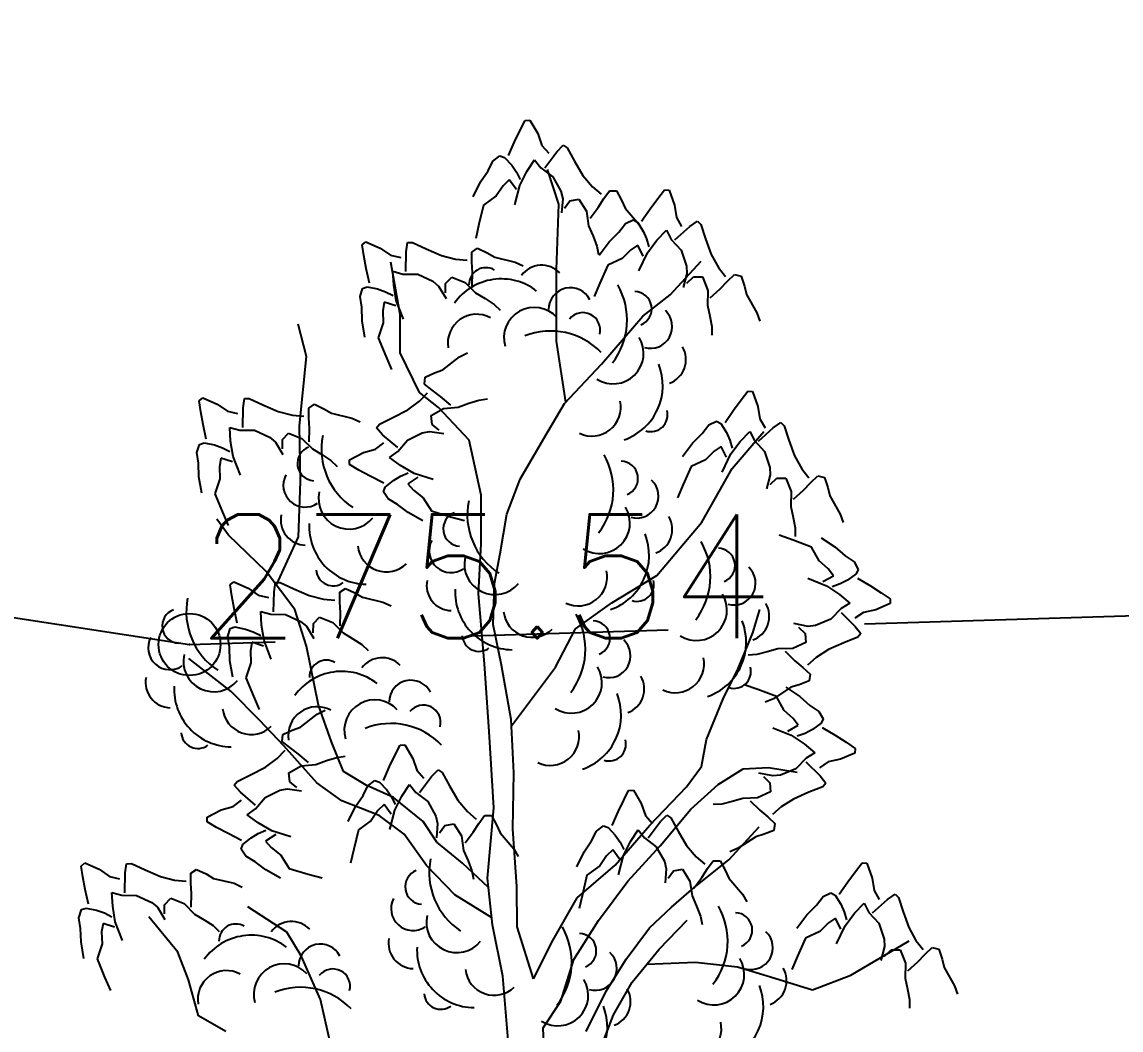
# Model space of a CAD drawing. Header units: millimetres. Extents: x 524954 to 526204, y 9523489 to 9524010.
# Drawn here: x 525434.01 to 525442.89, y 9523652.93 to 9523661.07 of the extents above; entities that cross this region are included whole.
import ezdxf

# ---------------------------------------------------------------- set-up
doc = ezdxf.new("R2010")
doc.units = ezdxf.units.MM
doc.header["$PDMODE"] = 32
doc.header["$PDSIZE"] = 0.5
doc.linetypes.add('ACAD_ISO12W100', pattern=[21, 12, -3, 0, -3, 0, -3])
doc.linetypes.add('AXES2', pattern=[28.575, 19.05, -3.175, 3.175, -3.175])
for name, color, linetype in [('Arbre', 34, 'ACAD_ISO12W100'), ('Axe_Route_Existante', 1, 'AXES2'), ('TopoAlt', 3, 'Continuous'), ('TOPOJIS', 7, 'Continuous')]:
    doc.layers.add(name, color=color, linetype=linetype)
doc.styles.add('Simplex 1.0', font='Simplex.shx', dxfattribs={"width": 0.99, "height": 1})

# ---------------------------------------------------------------- blocks, each defined once
blk = doc.blocks.new('TCPOINT M')
at = {"color": 0}
blk.add_point((0, 0), dxfattribs=at)
at = {"layer": 'TopoAlt', "style": 'Simplex 1.0', "width": 0.99}
blk.add_attdef('ALT', (0.15, 0.15), '', height=1, dxfattribs=at)
blk = doc.blocks.new('v088')
at = {"color": 3, "linetype": 'Continuous'}
for p, q in [((-0.0239, 12.3184), (0.0161, 12.3965)), ((0.0161, 12.3965), (0.0546, 12.3999)), ((0.0546, 12.3999), (0.1184, 12.2906)), ((-0.0686, 12.2238), (-0.0239, 12.3184)), ((0.1184, 12.2906), (0.1522, 12.1952)), ((-0.1179, 12.1126), (-0.0686, 12.2238)), ((0.1522, 12.1952), (0.2074, 12.1313)), ((0.2717, 12.1435), (0.3242, 12.1966)), ((0.3242, 12.1966), (0.3557, 12.1751)), ((0.3557, 12.1751), (0.415, 12.0689)), ((-0.2428, 12.0693), (-0.1881, 12.111)), ((-0.1881, 12.111), (-0.1505, 12.0986)), ((-0.1505, 12.0986), (-0.0915, 12.0354)), ((0.0317, 11.9844), (0.0922, 12.0781)), ((0.0922, 12.0781), (0.1437, 12.0135)), ((0.1746, 12.0155), (0.2717, 12.1435)), ((-0.344, 11.9013), (-0.2828, 11.9912)), ((-0.2828, 11.9912), (-0.2428, 12.0693)), ((-0.0915, 12.0354), (-0.0536, 11.98)), ((-0.0252, 11.8718), (0.0317, 11.9844)), ((0.1437, 12.0135), (0.2395, 11.9416)), ((0.415, 12.0689), (0.4841, 11.9528)), ((-0.4033, 11.7804), (-0.344, 11.9013)), ((-0.1123, 11.9179), (-0.1618, 11.8694)), ((-0.0542, 11.8389), (-0.1123, 11.9179)), ((-0.0536, 11.98), (-0.0225, 11.9193)), ((0.2395, 11.9416), (0.3048, 11.8248)), ((0.4841, 11.9528), (0.5601, 11.8616)), ((-0.1618, 11.8694), (-0.2169, 11.7884)), ((-0.066, 11.7153), (-0.0252, 11.8718)), ((0.3048, 11.8248), (0.32, 11.7651)), ((0.5601, 11.8616), (0.6304, 11.8005)), ((0.6527, 11.7656), (0.6994, 11.8293)), ((0.6994, 11.8293), (0.7544, 11.828)), ((0.7544, 11.828), (0.796, 11.7537)), ((1.0886, 11.7676), (1.1424, 11.8368)), ((1.1424, 11.8368), (1.1809, 11.833)), ((1.1809, 11.833), (1.2232, 11.7138)), ((-0.2169, 11.7884), (-0.3202, 11.714)), ((0.32, 11.7651), (0.3106, 11.6498)), ((0.3344, 11.6895), (0.378, 11.7487)), ((0.378, 11.7487), (0.4498, 11.7623)), ((0.4498, 11.7623), (0.5114, 11.6644)), ((0.6075, 11.6944), (0.6527, 11.7656)), ((0.796, 11.7537), (0.824, 11.6885)), ((1.027, 11.683), (1.0886, 11.7676)), ((-0.3202, 11.714), (-0.3572, 11.5582)), ((0.5114, 11.6644), (0.5299, 11.5465)), ((0.5418, 11.6075), (0.6075, 11.6944)), ((0.824, 11.6885), (0.9344, 11.5607)), ((0.9578, 11.583), (1.027, 11.683)), ((1.2232, 11.7138), (1.2386, 11.6137)), ((-0.3572, 11.5582), (-0.3824, 11.4437)), ((0.5299, 11.5465), (0.5653, 11.4632)), ((0.7732, 11.4945), (0.827, 11.5637)), ((0.827, 11.5637), (0.8886, 11.5945)), ((0.8886, 11.5945), (0.9232, 11.5753)), ((0.9232, 11.5753), (0.9693, 11.5022)), ((0.9344, 11.5607), (0.97, 11.497)), ((1.2271, 11.433), (1.3463, 11.5407)), ((1.2386, 11.6137), (1.2809, 11.5407)), ((1.3463, 11.5407), (1.4079, 11.583)), ((1.4079, 11.583), (1.4348, 11.556)), ((1.4348, 11.556), (1.4733, 11.4406)), ((0.5653, 11.4632), (0.5962, 11.3829)), ((0.6962, 11.4176), (0.7732, 11.4945)), ((0.9693, 11.5022), (0.9963, 11.4406)), ((1.0809, 11.4291), (1.1578, 11.5099)), ((1.1578, 11.5099), (1.1963, 11.4368)), ((-1.2987, 11.3921), (-1.2695, 11.4174)), ((-1.2853, 11.3054), (-1.2987, 11.3921)), ((-1.2695, 11.4174), (-1.1537, 11.3664)), ((-1.1537, 11.3664), (-1.0704, 11.3089)), ((-0.9434, 11.3371), (-0.9319, 11.4109)), ((-0.9319, 11.4109), (-0.8938, 11.412)), ((-0.8938, 11.412), (-0.7835, 11.3608)), ((-0.4126, 11.3334), (-0.3673, 11.3647)), ((-0.3673, 11.3647), (-0.2901, 11.3288)), ((0.5962, 11.3829), (0.6091, 11.3149)), ((0.6155, 11.3099), (0.6962, 11.4176)), ((0.927, 11.3906), (0.8693, 11.3522)), ((0.9693, 11.3022), (0.927, 11.3906)), ((0.9963, 11.4406), (1.0155, 11.3753)), ((1.004, 11.3291), (1.0809, 11.4291)), ((1.1963, 11.4368), (1.2771, 11.3483)), ((1.4733, 11.4406), (1.5194, 11.3137)), ((-1.266, 11.2026), (-1.2853, 11.3054)), ((-1.0704, 11.3089), (-0.9882, 11.2895)), ((-0.9469, 11.1764), (-0.9434, 11.3371)), ((-0.7835, 11.3608), (-0.6595, 11.3072)), ((-0.6595, 11.3072), (-0.5444, 11.2779)), ((-0.5444, 11.2779), (-0.4516, 11.2697)), ((-0.4131, 11.2545), (-0.4126, 11.3334)), ((-0.2901, 11.3288), (-0.2291, 11.2925)), ((-0.2291, 11.2925), (-0.0648, 11.2537)), ((0.8001, 11.2829), (0.6847, 11.2291)), ((0.8693, 11.3522), (0.8001, 11.2829)), ((0.9347, 11.1829), (1.004, 11.3291)), ((1.2771, 11.3483), (1.3194, 11.2214)), ((1.5194, 11.3137), (1.5771, 11.2099)), ((-1.2408, 11.0836), (-1.266, 11.2026)), ((-0.4079, 11.1703), (-0.4131, 11.2545)), ((-0.0648, 11.2537), (0.0014, 11.223)), ((0.6847, 11.2291), (0.6193, 11.0829)), ((1.3194, 11.2214), (1.3232, 11.1598)), ((1.5771, 11.2099), (1.6348, 11.1368)), ((-1.0503, 11.1789), (-0.9708, 11.1567)), ((-1.0444, 11.0675), (-1.0503, 11.1789)), ((-0.9708, 11.1567), (-0.851, 11.1547)), ((-0.851, 11.1547), (-0.7296, 11.0984)), ((-0.7296, 11.0984), (-0.6822, 11.0589)), ((-0.6257, 11.0796), (-0.5755, 11.1328)), ((-0.5755, 11.1328), (-0.4682, 11.0896)), ((-0.4102, 11.0614), (-0.4079, 11.1703)), ((1.3232, 11.1598), (1.2925, 11.0483)), ((1.3232, 11.0829), (1.3771, 11.1329)), ((1.3771, 11.1329), (1.4502, 11.1329)), ((1.4502, 11.1329), (1.4925, 11.0252)), ((1.5925, 11.0368), (1.6502, 11.0983)), ((1.6502, 11.0983), (1.7079, 11.1522)), ((1.7079, 11.1522), (1.7617, 11.1406)), ((1.7617, 11.1406), (1.7887, 11.0598)), ((-1.3166, 10.9752), (-1.2967, 11.0411)), ((-1.2967, 11.0411), (-1.2589, 11.0531)), ((-1.2589, 11.0531), (-1.1741, 11.0365)), ((-1.1741, 11.0365), (-1.1109, 11.0139)), ((-1.1109, 11.0139), (-1.0501, 10.983)), ((-1.0245, 10.9429), (-1.0444, 11.0675)), ((-0.6822, 11.0589), (-0.6222, 10.96)), ((-0.6263, 11.0061), (-0.6257, 11.0796)), ((-0.4682, 11.0896), (-0.3841, 11.005)), ((0.6193, 11.0829), (0.5731, 10.9752)), ((1.4925, 11.0252), (1.4886, 10.906)), ((1.5117, 10.9637), (1.5925, 11.0368)), ((1.7887, 11.0598), (1.8041, 10.9906)), ((-1.3032, 10.8885), (-1.3166, 10.9752)), ((-1.122, 10.9292), (-1.1336, 10.8608)), ((-1.0286, 10.8992), (-1.122, 10.9292)), ((-0.9657, 10.7922), (-1.0245, 10.9429)), ((-0.3841, 11.005), (-0.3065, 10.9583)), ((-0.3065, 10.9583), (-0.2344, 10.9114)), ((1.8041, 10.9906), (1.8887, 10.8444)), ((-1.3, 10.7798), (-1.3032, 10.8885)), ((-1.1336, 10.8608), (-1.1308, 10.7629)), ((-0.2344, 10.9114), (-0.1841, 10.8638)), ((1.4886, 10.906), (1.5079, 10.8175)), ((1.8887, 10.8444), (1.9118, 10.7752)), ((-1.2771, 10.6471), (-1.3, 10.7798)), ((-1.1308, 10.7629), (-1.1708, 10.642)), ((1.5079, 10.8175), (1.5233, 10.7329)), ((1.5233, 10.7329), (1.5233, 10.6636)), ((-1.1708, 10.642), (-1.1094, 10.4942)), ((-1.1094, 10.4942), (-1.0628, 10.3867)), ((-0.648, 10.3846), (-0.514, 10.4875)), ((-0.514, 10.4875), (-0.4484, 10.5194)), ((-0.7146, 10.3603), (-0.648, 10.3846)), ((-0.7957, 10.2682), (-0.7912, 10.3231)), ((-0.7912, 10.3231), (-0.7146, 10.3603)), ((-0.7348, 10.218), (-0.7957, 10.2682)), ((-0.6662, 10.1688), (-0.7348, 10.218)), ((1.7617, 10.1424), (1.8156, 10.2117)), ((1.8156, 10.2117), (1.8541, 10.2078)), ((1.8541, 10.2078), (1.8964, 10.0886)), ((-2.6162, 10.1323), (-2.587, 10.1577)), ((-2.6028, 10.0456), (-2.6162, 10.1323)), ((-2.587, 10.1577), (-2.4712, 10.1066)), ((-2.2608, 10.0773), (-2.2494, 10.1511)), ((-2.2494, 10.1511), (-2.2113, 10.1522)), ((-2.2113, 10.1522), (-2.101, 10.101)), ((-0.9313, 10.0604), (-0.8359, 10.1311)), ((-0.8359, 10.1311), (-0.7709, 10.1978)), ((-0.5833, 10.0982), (-0.6662, 10.1688)), ((-0.4378, 10.1134), (-0.3559, 10.1397)), ((-0.3559, 10.1397), (-0.2873, 10.1487)), ((1.7002, 10.0578), (1.7617, 10.1424)), ((-2.5835, 9.9428), (-2.6028, 10.0456)), ((-2.4712, 10.1066), (-2.3879, 10.0492)), ((-2.3879, 10.0492), (-2.3057, 10.0298)), ((-2.2643, 9.9167), (-2.2608, 10.0773)), ((-2.101, 10.101), (-1.977, 10.0475)), ((-1.977, 10.0475), (-1.8618, 10.0181)), ((-1.7305, 9.9947), (-1.7301, 10.0737)), ((-1.7301, 10.0737), (-1.6848, 10.1049)), ((-1.6848, 10.1049), (-1.6075, 10.069)), ((-1.6075, 10.069), (-1.5466, 10.0327)), ((-1.5466, 10.0327), (-1.3822, 9.9939)), ((-1.0512, 9.9981), (-0.9313, 10.0604)), ((-0.7431, 10.0152), (-0.6418, 10.0712)), ((-0.6418, 10.0712), (-0.5231, 10.0829)), ((-0.5231, 10.0829), (-0.4378, 10.1134)), ((1.631, 9.9578), (1.7002, 10.0578)), ((1.8964, 10.0886), (1.9118, 9.9886)), ((-2.5582, 9.8238), (-2.5835, 9.9428)), ((-1.8618, 10.0181), (-1.7691, 10.0099)), ((-1.7254, 9.9105), (-1.7305, 9.9947)), ((-1.3822, 9.9939), (-1.316, 9.9632)), ((-1.1838, 9.9148), (-1.1606, 9.945)), ((-1.1606, 9.945), (-1.0512, 9.9981)), ((-0.7336, 9.9427), (-0.7431, 10.0152)), ((-0.677, 9.8958), (-0.7336, 9.9427)), ((1.5002, 9.9386), (1.5617, 9.9693)), ((1.5617, 9.9693), (1.5963, 9.9501)), ((1.5963, 9.9501), (1.6425, 9.877)), ((1.9118, 9.9886), (1.9541, 9.9155)), ((2.0195, 9.9155), (2.081, 9.9578)), ((2.081, 9.9578), (2.1079, 9.9309)), ((-2.3678, 9.9191), (-2.2883, 9.8969)), ((-2.3619, 9.8077), (-2.3678, 9.9191)), ((-2.2883, 9.8969), (-2.1685, 9.895)), ((-2.1685, 9.895), (-2.0471, 9.8386)), ((-1.9432, 9.8199), (-1.893, 9.873)), ((-1.893, 9.873), (-1.7856, 9.8299)), ((-1.7277, 9.8016), (-1.7254, 9.9105)), ((-1.1339, 9.8592), (-1.1838, 9.9148)), ((-1.0116, 9.755), (-1.1339, 9.8592)), ((-0.9342, 9.8156), (-0.8138, 9.874)), ((-0.8138, 9.874), (-0.7533, 9.8858)), ((-0.7533, 9.8858), (-0.6387, 9.8698)), ((1.3694, 9.7924), (1.4463, 9.8693)), ((1.4463, 9.8693), (1.5002, 9.9386)), ((1.6425, 9.877), (1.6694, 9.8155)), ((1.7541, 9.8039), (1.831, 9.8847)), ((1.831, 9.8847), (1.8695, 9.8116)), ((1.9002, 9.8078), (2.0195, 9.9155)), ((2.1079, 9.9309), (2.1464, 9.8155)), ((-2.634, 9.7155), (-2.6142, 9.7814)), ((-2.6142, 9.7814), (-2.5764, 9.7933)), ((-2.5764, 9.7933), (-2.4916, 9.7768)), ((-2.4916, 9.7768), (-2.4283, 9.7541)), ((-2.3419, 9.6831), (-2.3619, 9.8077)), ((-2.0471, 9.8386), (-1.9997, 9.7992)), ((-1.9997, 9.7992), (-1.9397, 9.7002)), ((-1.9438, 9.7464), (-1.9432, 9.8199)), ((-1.7856, 9.8299), (-1.7015, 9.7452)), ((-1.1923, 9.7429), (-1.1254, 9.7944)), ((-1.0114, 9.724), (-0.9342, 9.8156)), ((1.2886, 9.6847), (1.3694, 9.7924)), ((1.6002, 9.7655), (1.5425, 9.727)), ((1.6425, 9.677), (1.6002, 9.7655)), ((1.6694, 9.8155), (1.6887, 9.7501)), ((1.6771, 9.7039), (1.7541, 9.8039)), ((1.8695, 9.8116), (1.9502, 9.7232)), ((2.1464, 9.8155), (2.1926, 9.6885)), ((-2.6206, 9.6288), (-2.634, 9.7155)), ((-2.4283, 9.7541), (-2.3676, 9.7232)), ((-2.2831, 9.5325), (-2.3419, 9.6831)), ((-1.7015, 9.7452), (-1.624, 9.6985)), ((-1.624, 9.6985), (-1.5519, 9.6516)), ((-1.4022, 9.6572), (-1.2895, 9.7147)), ((-1.2895, 9.7147), (-1.1923, 9.7429)), ((-1.0789, 9.6763), (-1.0114, 9.724)), ((-0.9888, 9.6106), (-1.0789, 9.6763)), ((1.5425, 9.727), (1.4733, 9.6578)), ((1.6079, 9.5578), (1.6771, 9.7039)), ((1.9502, 9.7232), (1.9925, 9.5962)), ((2.1926, 9.6885), (2.2503, 9.5847)), ((-2.6175, 9.52), (-2.6206, 9.6288)), ((-2.4395, 9.6694), (-2.4511, 9.6011)), ((-2.4511, 9.6011), (-2.4483, 9.5032)), ((-2.3461, 9.6395), (-2.4395, 9.6694)), ((-1.5519, 9.6516), (-1.5015, 9.6041)), ((-1.401, 9.6186), (-1.4022, 9.6572)), ((-1.3254, 9.5742), (-1.401, 9.6186)), ((-0.8796, 9.5473), (-0.9888, 9.6106)), ((1.3579, 9.6039), (1.2925, 9.4577)), ((1.4733, 9.6578), (1.3579, 9.6039)), ((1.9925, 9.5962), (1.9964, 9.5347)), ((-2.5946, 9.3874), (-2.6175, 9.52)), ((-2.4483, 9.5032), (-2.4883, 9.3823)), ((-1.2335, 9.5242), (-1.3254, 9.5742)), ((-1.1253, 9.4685), (-1.2335, 9.5242)), ((-1.0467, 9.4905), (-0.9892, 9.5252)), ((-0.9892, 9.5252), (-0.9269, 9.5527)), ((-0.8484, 9.5165), (-0.9306, 9.463)), ((-0.7257, 9.4976), (-0.8796, 9.5473)), ((1.9964, 9.5347), (1.9656, 9.4231)), ((1.9964, 9.4577), (2.0502, 9.5077)), ((2.0502, 9.5077), (2.1233, 9.5077)), ((2.1233, 9.5077), (2.1656, 9.4)), ((2.2503, 9.5847), (2.308, 9.5116)), ((2.3233, 9.4731), (2.381, 9.527)), ((2.381, 9.527), (2.4349, 9.5154)), ((2.4349, 9.5154), (2.4618, 9.4347)), ((-1.1278, 9.3984), (-1.1132, 9.4352)), ((-1.1132, 9.4352), (-1.0467, 9.4905)), ((-0.9306, 9.463), (-0.885, 9.4108)), ((-0.885, 9.4108), (-0.8073, 9.3511)), ((1.2925, 9.4577), (1.2463, 9.35)), ((2.1849, 9.3385), (2.2657, 9.4116)), ((2.2657, 9.4116), (2.3233, 9.4731)), ((2.4618, 9.4347), (2.4772, 9.3654)), ((-2.4883, 9.3823), (-2.4269, 9.2344)), ((-1.0892, 9.3413), (-1.1278, 9.3984)), ((-1.0136, 9.2969), (-1.0892, 9.3413)), ((-0.8073, 9.3511), (-0.7389, 9.2437)), ((2.1656, 9.4), (2.1618, 9.2808)), ((2.4772, 9.3654), (2.5618, 9.2193)), ((-2.4269, 9.2344), (-2.3802, 9.1269)), ((-0.9273, 9.2307), (-1.0136, 9.2969)), ((-0.7389, 9.2437), (-0.5855, 9.1979)), ((2.1618, 9.2808), (2.181, 9.1923)), ((-0.81, 9.1646), (-0.9273, 9.2307)), ((-0.5855, 9.1979), (-0.4727, 9.1661)), ((2.181, 9.1923), (2.1964, 9.1077)), ((2.5618, 9.2193), (2.5849, 9.15)), ((2.1964, 9.1077), (2.1964, 9.0385)), ((2.1801, 9.009), (2.0697, 9.0483)), ((2.3301, 8.953), (2.1801, 9.009)), ((2.4064, 9.0272), (2.519, 8.9533)), ((2.3912, 8.8412), (2.3301, 8.953)), ((2.519, 8.9533), (2.6006, 8.8814)), ((2.6006, 8.8814), (2.6731, 8.832)), ((2.4646, 8.7765), (2.3912, 8.8412)), ((2.6731, 8.832), (2.7077, 8.7725)), ((2.2998, 8.7005), (2.4501, 8.6406)), ((2.421, 8.6735), (2.5067, 8.7213)), ((2.5067, 8.7213), (2.4646, 8.7765)), ((2.6907, 8.7368), (2.6207, 8.6861)), ((2.7077, 8.7725), (2.6907, 8.7368)), ((2.7005, 8.7027), (2.8047, 8.6399)), ((-2.3661, 8.6466), (-2.3369, 8.6719)), ((-2.3527, 8.5599), (-2.3661, 8.6466)), ((-2.3369, 8.6719), (-2.2212, 8.6209)), ((-2.2212, 8.6209), (-2.1379, 8.5634)), ((-2.0108, 8.5916), (-1.9993, 8.6654)), ((-1.9993, 8.6654), (-1.9613, 8.6665)), ((-1.9613, 8.6665), (-1.8509, 8.6153)), ((-1.8509, 8.6153), (-1.7269, 8.5617)), ((-1.4801, 8.5879), (-1.4347, 8.6192)), ((-1.4347, 8.6192), (-1.3575, 8.5833)), ((2.4501, 8.6406), (2.5548, 8.5702)), ((2.5609, 8.6554), (2.4969, 8.632)), ((2.6207, 8.6861), (2.5609, 8.6554)), ((2.8047, 8.6399), (2.8931, 8.5838)), ((-2.3334, 8.4571), (-2.3527, 8.5599)), ((-2.1379, 8.5634), (-2.0557, 8.544)), ((-2.0143, 8.4309), (-2.0108, 8.5916)), ((-1.7269, 8.5617), (-1.6118, 8.5324)), ((-1.6118, 8.5324), (-1.519, 8.5242)), ((-1.4805, 8.509), (-1.4801, 8.5879)), ((-1.3575, 8.5833), (-1.2966, 8.547)), ((-1.2966, 8.547), (-1.1322, 8.5082)), ((2.5548, 8.5702), (2.6402, 8.4985)), ((2.8931, 8.5838), (2.9656, 8.5345)), ((2.9656, 8.5345), (2.9641, 8.4958)), ((-2.3082, 8.3381), (-2.3334, 8.4571)), ((-2.1178, 8.4334), (-2.0382, 8.4112)), ((-2.1118, 8.322), (-2.1178, 8.4334)), ((-1.4754, 8.4248), (-1.4805, 8.509)), ((-1.1322, 8.5082), (-1.066, 8.4775)), ((2.5697, 8.4555), (2.4865, 8.3693)), ((2.6402, 8.4985), (2.5697, 8.4555)), ((2.8478, 8.4461), (2.749, 8.4244)), ((2.9641, 8.4958), (2.8478, 8.4461)), ((-2.0382, 8.4112), (-1.9184, 8.4092)), ((-1.9184, 8.4092), (-1.7971, 8.3529)), ((-1.7971, 8.3529), (-1.7497, 8.3134)), ((-1.6931, 8.3341), (-1.643, 8.3873)), ((-1.643, 8.3873), (-1.5356, 8.3441)), ((-1.5356, 8.3441), (-1.4515, 8.2595)), ((-1.4776, 8.3159), (-1.4754, 8.4248)), ((2.4865, 8.3693), (2.3625, 8.3191)), ((2.5678, 8.4245), (2.6828, 8.3123)), ((2.749, 8.4244), (2.6787, 8.3776)), ((-2.384, 8.2298), (-2.3641, 8.2956)), ((-2.3641, 8.2956), (-2.3264, 8.3076)), ((-2.3264, 8.3076), (-2.2415, 8.291)), ((-2.2415, 8.291), (-2.1783, 8.2684)), ((-2.1783, 8.2684), (-2.1175, 8.2375)), ((-2.0919, 8.1974), (-2.1118, 8.322)), ((-1.7497, 8.3134), (-1.6897, 8.2145)), ((-1.6937, 8.2606), (-1.6931, 8.3341)), ((-1.4515, 8.2595), (-1.374, 8.2128)), ((2.3013, 8.3113), (2.188, 8.335)), ((2.2245, 8.3065), (2.2778, 8.2559)), ((2.2778, 8.2559), (2.2824, 8.183)), ((2.3625, 8.3191), (2.3013, 8.3113)), ((2.6828, 8.3123), (2.7289, 8.2536)), ((-2.3706, 8.1431), (-2.384, 8.2298)), ((-2.1895, 8.1837), (-2.2011, 8.1153)), ((-2.0961, 8.1537), (-2.1895, 8.1837)), ((-2.0331, 8.0467), (-2.0919, 8.1974)), ((-1.374, 8.2128), (-1.3019, 8.1659)), ((-1.3019, 8.1659), (-1.2515, 8.1184)), ((2.2824, 8.183), (2.1776, 8.1339)), ((2.591, 8.1793), (2.4672, 8.1253)), ((2.7037, 8.225), (2.591, 8.1793)), ((2.7289, 8.2536), (2.7037, 8.225)), ((-2.3674, 8.0343), (-2.3706, 8.1431)), ((-2.2011, 8.1153), (-2.1982, 8.0174)), ((1.8878, 8.0848), (1.8187, 8.0804)), ((1.9713, 8.1055), (1.8878, 8.0848)), ((2.0584, 8.1303), (1.9713, 8.1055)), ((2.1776, 8.1339), (2.0584, 8.1303)), ((2.1174, 8.1109), (2.1954, 8.0349)), ((2.4672, 8.1253), (2.3672, 8.0611)), ((-2.3445, 7.9016), (-2.3674, 8.0343)), ((-2.1982, 8.0174), (-2.2383, 7.8966)), ((2.1954, 8.0349), (2.2605, 7.9811)), ((2.3672, 8.0611), (2.2979, 7.9989)), ((2.2605, 7.9811), (2.3179, 7.927)), ((2.3179, 7.927), (2.3098, 7.8725)), ((-2.2383, 7.8966), (-2.1768, 7.7487)), ((1.8965, 7.8022), (1.7861, 7.8414)), ((2.1627, 7.8208), (2.0222, 7.7271)), ((2.1227, 7.8203), (2.2353, 7.7465)), ((2.2308, 7.8405), (2.1627, 7.8208)), ((2.3098, 7.8725), (2.2308, 7.8405)), ((-2.1768, 7.7487), (-2.1302, 7.6412)), ((2.0465, 7.7461), (1.8965, 7.8022)), ((2.0222, 7.7271), (1.9545, 7.6997)), ((2.1075, 7.6343), (2.0465, 7.7461)), ((2.2353, 7.7465), (2.3169, 7.6746)), ((-1.6632, 7.6026), (-1.5976, 7.6345)), ((2.1809, 7.5696), (2.1075, 7.6343)), ((2.3169, 7.6746), (2.3894, 7.6252)), ((-1.7972, 7.4997), (-1.6632, 7.6026)), ((2.223, 7.5144), (2.1809, 7.5696)), ((2.3894, 7.6252), (2.424, 7.5657)), ((2.424, 7.5657), (2.407, 7.5299)), ((-1.9404, 7.4382), (-1.8638, 7.4754)), ((-1.8638, 7.4754), (-1.7972, 7.4997)), ((2.0162, 7.4937), (2.1664, 7.4338)), ((2.1373, 7.4666), (2.223, 7.5144)), ((2.337, 7.4793), (2.2772, 7.4485)), ((2.407, 7.5299), (2.337, 7.4793)), ((2.4169, 7.4959), (2.521, 7.4331)), ((-1.9448, 7.3833), (-1.9404, 7.4382)), ((-1.8839, 7.3331), (-1.9448, 7.3833)), ((2.1664, 7.4338), (2.2711, 7.3633)), ((2.2772, 7.4485), (2.2132, 7.4252)), ((2.521, 7.4331), (2.6094, 7.377)), ((2.6094, 7.377), (2.6819, 7.3276)), ((-1.985, 7.2461), (-1.9201, 7.3129)), ((-1.8154, 7.2839), (-1.8839, 7.3331)), ((-1.7325, 7.2133), (-1.8154, 7.2839)), ((-1.0336, 7.2746), (-0.9936, 7.3527)), ((-0.9936, 7.3527), (-0.9551, 7.3561)), ((-0.9551, 7.3561), (-0.8913, 7.2468)), ((2.2711, 7.3633), (2.3565, 7.2916)), ((2.3565, 7.2916), (2.286, 7.2486)), ((2.6805, 7.289), (2.5641, 7.2392)), ((2.6819, 7.3276), (2.6805, 7.289)), ((-2.0805, 7.1754), (-1.985, 7.2461)), ((-1.791, 7.1862), (-1.6722, 7.1979)), ((-1.6722, 7.1979), (-1.587, 7.2285)), ((-1.587, 7.2285), (-1.5051, 7.2548)), ((-1.5051, 7.2548), (-1.4365, 7.2638)), ((-1.0783, 7.18), (-1.0336, 7.2746)), ((-0.8913, 7.2468), (-0.8575, 7.1514)), ((2.286, 7.2486), (2.2028, 7.1624)), ((2.2841, 7.2177), (2.3991, 7.1055)), ((2.4653, 7.2176), (2.395, 7.1707)), ((2.5641, 7.2392), (2.4653, 7.2176)), ((-2.3098, 7.06), (-2.2004, 7.1132)), ((-2.2004, 7.1132), (-2.0805, 7.1754)), ((-1.8923, 7.1303), (-1.791, 7.1862)), ((-1.8828, 7.0578), (-1.8923, 7.1303)), ((-1.1277, 7.0688), (-1.0783, 7.18)), ((-0.8575, 7.1514), (-0.8023, 7.0875)), ((-0.7381, 7.0997), (-0.6855, 7.1528)), ((-0.6855, 7.1528), (-0.654, 7.1313)), ((-0.654, 7.1313), (-0.5947, 7.0251)), ((2.0176, 7.1045), (1.9044, 7.1282)), ((2.0788, 7.1122), (2.0176, 7.1045)), ((2.2028, 7.1624), (2.0788, 7.1122)), ((2.3991, 7.1055), (2.4452, 7.0467)), ((-2.333, 7.0298), (-2.3098, 7.06)), ((-2.283, 6.9743), (-2.333, 7.0298)), ((-1.8262, 7.0109), (-1.8828, 7.0578)), ((-1.2925, 6.9474), (-1.2526, 7.0255)), ((-1.2526, 7.0255), (-1.1978, 7.0672)), ((-1.1978, 7.0672), (-1.1602, 7.0548)), ((-1.1602, 7.0548), (-1.1012, 6.9916)), ((-0.978, 6.9406), (-0.9175, 7.0343)), ((-0.9175, 7.0343), (-0.8661, 6.9697)), ((-0.8351, 6.9716), (-0.7381, 7.0997)), ((-0.5947, 7.0251), (-0.5257, 6.909)), ((1.9408, 7.0996), (1.9941, 7.049)), ((1.9941, 7.049), (1.9988, 6.9761)), ((2.4201, 7.0181), (2.3073, 6.9725)), ((2.4452, 7.0467), (2.4201, 7.0181)), ((-2.1607, 6.8701), (-2.283, 6.9743)), ((-2.1606, 6.8391), (-2.0833, 6.9307)), ((-2.0833, 6.9307), (-1.963, 6.9891)), ((-1.963, 6.9891), (-1.9025, 7.0009)), ((-1.9025, 7.0009), (-1.7879, 6.9849)), ((-1.3538, 6.8575), (-1.2925, 6.9474)), ((-1.1012, 6.9916), (-1.0633, 6.9361)), ((-1.0633, 6.9361), (-1.0322, 6.8755)), ((-1.0349, 6.828), (-0.978, 6.9406)), ((-0.8661, 6.9697), (-0.7702, 6.8978)), ((0.8128, 6.9092), (0.8527, 6.9872)), ((0.8527, 6.9872), (0.8913, 6.9906)), ((0.8913, 6.9906), (0.9551, 6.8814)), ((1.7747, 6.9234), (1.6876, 6.8986)), ((1.8939, 6.9271), (1.7747, 6.9234)), ((1.9988, 6.9761), (1.8939, 6.9271)), ((2.3073, 6.9725), (2.1835, 6.9184)), ((-2.4387, 6.8298), (-2.3415, 6.858)), ((-2.3415, 6.858), (-2.2745, 6.9095)), ((-2.228, 6.7914), (-2.1606, 6.8391)), ((-1.413, 6.7366), (-1.3538, 6.8575)), ((-1.122, 6.8741), (-1.1715, 6.8255)), ((-1.0639, 6.7951), (-1.122, 6.8741)), ((-0.7702, 6.8978), (-0.705, 6.781)), ((-0.5257, 6.909), (-0.4496, 6.8178)), ((0.7681, 6.8145), (0.8128, 6.9092)), ((0.9551, 6.8814), (0.9888, 6.786)), ((1.6041, 6.8779), (1.535, 6.8736)), ((1.6876, 6.8986), (1.6041, 6.8779)), ((1.8337, 6.904), (1.9118, 6.828)), ((2.0835, 6.8543), (2.0142, 6.7921)), ((2.1835, 6.9184), (2.0835, 6.8543)), ((-2.5514, 6.7723), (-2.4387, 6.8298)), ((-2.5502, 6.7337), (-2.5514, 6.7723)), ((-2.1379, 6.7256), (-2.228, 6.7914)), ((-1.1715, 6.8255), (-1.2266, 6.7446)), ((-1.0757, 6.6715), (-1.0349, 6.828)), ((-0.705, 6.781), (-0.6897, 6.7213)), ((-0.4496, 6.8178), (-0.3793, 6.7567)), ((-0.357, 6.7218), (-0.3104, 6.7855)), ((-0.3104, 6.7855), (-0.2553, 6.7842)), ((-0.2553, 6.7842), (-0.2138, 6.7099)), ((0.7187, 6.7034), (0.7681, 6.8145)), ((0.9888, 6.786), (1.0441, 6.7221)), ((1.1083, 6.7343), (1.1609, 6.7873)), ((1.1609, 6.7873), (1.1923, 6.7659)), ((1.1923, 6.7659), (1.2517, 6.6597)), ((1.9118, 6.828), (1.9768, 6.7743)), ((1.9768, 6.7743), (2.0342, 6.7201)), ((-2.4746, 6.6893), (-2.5502, 6.7337)), ((-2.3827, 6.6392), (-2.4746, 6.6893)), ((-2.1384, 6.6402), (-2.076, 6.6678)), ((-2.0288, 6.6624), (-2.1379, 6.7256)), ((-1.8748, 6.6127), (-2.0288, 6.6624)), ((-1.3299, 6.6702), (-1.3669, 6.5144)), ((-1.2266, 6.7446), (-1.3299, 6.6702)), ((-0.6897, 6.7213), (-0.6991, 6.6059)), ((-0.6753, 6.6457), (-0.6318, 6.7049)), ((-0.6318, 6.7049), (-0.56, 6.7185)), ((-0.56, 6.7185), (-0.4983, 6.6206)), ((-0.4022, 6.6506), (-0.357, 6.7218)), ((-0.2138, 6.7099), (-0.1857, 6.6447)), ((0.5538, 6.582), (0.5938, 6.6601)), ((0.5938, 6.6601), (0.6485, 6.7018)), ((0.6485, 6.7018), (0.6861, 6.6893)), ((0.6861, 6.6893), (0.7451, 6.6262)), ((0.8684, 6.5752), (0.9289, 6.6689)), ((0.9289, 6.6689), (0.9803, 6.6043)), ((1.0112, 6.6062), (1.1083, 6.7343)), ((1.2517, 6.6597), (1.3207, 6.5436)), ((2.0261, 6.6656), (1.9472, 6.6337)), ((2.0342, 6.7201), (2.0261, 6.6656)), ((-2.2745, 6.5836), (-2.3827, 6.6392)), ((-2.2624, 6.5503), (-2.1959, 6.6055)), ((-2.1959, 6.6055), (-2.1384, 6.6402)), ((-1.9976, 6.6315), (-2.0798, 6.5781)), ((-2.0798, 6.5781), (-2.0342, 6.5259)), ((-0.4983, 6.6206), (-0.4798, 6.5027)), ((-0.4679, 6.5637), (-0.4022, 6.6506)), ((-0.1857, 6.6447), (-0.0753, 6.5169)), ((0.4926, 6.4921), (0.5538, 6.582)), ((0.7451, 6.6262), (0.7831, 6.5707)), ((0.7831, 6.5707), (0.8142, 6.5101)), ((0.8114, 6.4626), (0.8684, 6.5752)), ((0.9803, 6.6043), (1.0762, 6.5324)), ((1.879, 6.6139), (1.7385, 6.5203)), ((1.9472, 6.6337), (1.879, 6.6139)), ((-2.2769, 6.5134), (-2.2624, 6.5503)), ((-2.2384, 6.4564), (-2.2769, 6.5134)), ((-2.0342, 6.5259), (-1.9565, 6.4662)), ((-1.3669, 6.5144), (-1.3922, 6.3999)), ((-0.4798, 6.5027), (-0.4444, 6.4194)), ((-0.0753, 6.5169), (-0.0397, 6.4532)), ((0.4333, 6.3712), (0.4926, 6.4921)), ((0.7244, 6.5087), (0.6749, 6.4601)), ((0.7824, 6.4297), (0.7244, 6.5087)), ((1.0762, 6.5324), (1.1414, 6.4156)), ((1.3207, 6.5436), (1.3968, 6.4523)), ((1.7385, 6.5203), (1.6708, 6.4929)), ((-3.5682, 6.3771), (-3.539, 6.4025)), ((-3.539, 6.4025), (-3.4232, 6.3514)), ((-3.2129, 6.3221), (-3.2014, 6.3959)), ((-3.2014, 6.3959), (-3.1633, 6.397)), ((-3.1633, 6.397), (-3.053, 6.3458)), ((-2.1628, 6.412), (-2.2384, 6.4564)), ((-2.0765, 6.3457), (-2.1628, 6.412)), ((-1.9565, 6.4662), (-1.8881, 6.3588)), ((-0.4444, 6.4194), (-0.4135, 6.3391)), ((0.6749, 6.4601), (0.6198, 6.3792)), ((0.7707, 6.306), (0.8114, 6.4626)), ((1.1414, 6.4156), (1.1567, 6.3559)), ((1.3968, 6.4523), (1.4671, 6.3913)), ((1.4894, 6.3564), (1.536, 6.4201)), ((1.536, 6.4201), (1.5911, 6.4188)), ((1.5911, 6.4188), (1.6326, 6.3444)), ((2.6849, 6.3343), (2.7388, 6.4036)), ((2.7388, 6.4036), (2.7772, 6.3997)), ((2.7772, 6.3997), (2.8196, 6.2805)), ((-3.5548, 6.2904), (-3.5682, 6.3771)), ((-3.4232, 6.3514), (-3.3399, 6.2939)), ((-3.2164, 6.1615), (-3.2129, 6.3221)), ((-3.053, 6.3458), (-2.929, 6.2922)), ((-2.6826, 6.2395), (-2.6821, 6.3185)), ((-2.6821, 6.3185), (-2.6368, 6.3497)), ((-2.6368, 6.3497), (-2.5596, 6.3138)), ((-2.5596, 6.3138), (-2.4986, 6.2775)), ((-1.9592, 6.2797), (-2.0765, 6.3457)), ((-1.8881, 6.3588), (-1.7347, 6.313)), ((-1.7347, 6.313), (-1.6219, 6.2812)), ((-0.4135, 6.3391), (-0.4006, 6.2711)), ((0.5164, 6.3047), (0.4795, 6.1489)), ((0.6198, 6.3792), (0.5164, 6.3047)), ((1.1567, 6.3559), (1.1472, 6.2405)), ((1.171, 6.2803), (1.2146, 6.3394)), ((1.2146, 6.3394), (1.2864, 6.3531)), ((1.2864, 6.3531), (1.3481, 6.2552)), ((1.4442, 6.2852), (1.4894, 6.3564)), ((1.6326, 6.3444), (1.6606, 6.2793)), ((2.6234, 6.2497), (2.6849, 6.3343)), ((-3.5355, 6.1876), (-3.5548, 6.2904)), ((-3.3399, 6.2939), (-3.2577, 6.2746)), ((-2.929, 6.2922), (-2.8139, 6.2629)), ((-2.8139, 6.2629), (-2.7211, 6.2547)), ((-2.6774, 6.1553), (-2.6826, 6.2395)), ((-2.4986, 6.2775), (-2.3343, 6.2387)), ((-2.3343, 6.2387), (-2.2681, 6.208)), ((1.3481, 6.2552), (1.3665, 6.1373)), ((1.3784, 6.1983), (1.4442, 6.2852)), ((1.6606, 6.2793), (1.771, 6.1515)), ((2.5541, 6.1497), (2.6234, 6.2497)), ((2.8196, 6.2805), (2.8349, 6.1805)), ((-3.5103, 6.0686), (-3.5355, 6.1876)), ((-3.3198, 6.1639), (-3.2403, 6.1417)), ((-3.3139, 6.0525), (-3.3198, 6.1639)), ((-3.2403, 6.1417), (-3.1205, 6.1398)), ((-3.1205, 6.1398), (-2.9991, 6.0834)), ((-2.6797, 6.0464), (-2.6774, 6.1553)), ((0.4795, 6.1489), (0.4542, 6.0345)), ((1.3665, 6.1373), (1.4019, 6.054)), ((1.771, 6.1515), (1.8066, 6.0878)), ((2.3695, 6.0612), (2.4234, 6.1305)), ((2.4234, 6.1305), (2.4849, 6.1612)), ((2.4849, 6.1612), (2.5195, 6.142)), ((2.5195, 6.142), (2.5657, 6.0689)), ((2.8349, 6.1805), (2.8773, 6.1074)), ((2.9427, 6.1074), (3.0042, 6.1497)), ((3.0042, 6.1497), (3.0311, 6.1228)), ((-3.5662, 6.0262), (-3.5284, 6.0381)), ((-3.5284, 6.0381), (-3.4436, 6.0215)), ((-3.294, 5.9279), (-3.3139, 6.0525)), ((-2.9991, 6.0834), (-2.9517, 6.044)), ((-2.9517, 6.044), (-2.8917, 5.945)), ((-2.8958, 5.9912), (-2.8952, 6.0647)), ((-2.8952, 6.0647), (-2.845, 6.1178)), ((-2.845, 6.1178), (-2.7377, 6.0747)), ((-2.7377, 6.0747), (-2.6536, 5.99)), ((1.4019, 6.054), (1.4328, 5.9737)), ((2.2926, 5.9843), (2.3695, 6.0612)), ((2.5657, 6.0689), (2.5926, 6.0074)), ((2.6772, 5.9958), (2.7542, 6.0766)), ((2.7542, 6.0766), (2.7926, 6.0035)), ((2.8234, 5.9997), (2.9427, 6.1074)), ((3.0311, 6.1228), (3.0696, 6.0074)), ((-3.5861, 5.9603), (-3.5662, 6.0262)), ((-3.5727, 5.8736), (-3.5861, 5.9603)), ((-3.4436, 6.0215), (-3.3804, 5.9989)), ((-3.3804, 5.9989), (-3.3196, 5.968)), ((-2.6536, 5.99), (-2.576, 5.9433)), ((1.4328, 5.9737), (1.4458, 5.9057)), ((2.2118, 5.8766), (2.2926, 5.9843)), ((2.5234, 5.9574), (2.4657, 5.9189)), ((2.5657, 5.8689), (2.5234, 5.9574)), ((2.5926, 6.0074), (2.6118, 5.942)), ((2.6003, 5.8958), (2.6772, 5.9958)), ((2.7926, 6.0035), (2.8734, 5.9151)), ((3.0696, 6.0074), (3.1158, 5.8804)), ((-3.5695, 5.7648), (-3.5727, 5.8736)), ((-3.3915, 5.9142), (-3.4031, 5.8459)), ((-3.2981, 5.8843), (-3.3915, 5.9142)), ((-3.2352, 5.7773), (-3.294, 5.9279)), ((-2.576, 5.9433), (-2.5039, 5.8964)), ((-2.5039, 5.8964), (-2.4536, 5.8489)), ((2.4657, 5.9189), (2.3964, 5.8497)), ((2.5311, 5.7497), (2.6003, 5.8958)), ((2.8734, 5.9151), (2.9157, 5.7881)), ((3.1158, 5.8804), (3.1734, 5.7766)), ((-3.4031, 5.8459), (-3.4003, 5.748)), ((2.281, 5.7958), (2.2156, 5.6496)), ((2.3964, 5.8497), (2.281, 5.7958)), ((2.9157, 5.7881), (2.9196, 5.7266)), ((3.1734, 5.7766), (3.2311, 5.7035)), ((-3.5466, 5.6322), (-3.5695, 5.7648)), ((-3.4003, 5.748), (-3.4403, 5.6271)), ((2.9196, 5.7266), (2.8888, 5.615)), ((2.9196, 5.6496), (2.9734, 5.6996)), ((2.9734, 5.6996), (3.0465, 5.6996)), ((3.0465, 5.6996), (3.0888, 5.5919)), ((3.2465, 5.665), (3.3042, 5.7189)), ((3.3042, 5.7189), (3.3581, 5.7073)), ((3.3581, 5.7073), (3.385, 5.6266)), ((-3.4403, 5.6271), (-3.3789, 5.4792)), ((2.2156, 5.6496), (2.1695, 5.5419)), ((3.0888, 5.5919), (3.085, 5.4727)), ((3.1081, 5.5304), (3.1888, 5.6035)), ((3.1888, 5.6035), (3.2465, 5.665)), ((3.385, 5.6266), (3.4004, 5.5573)), ((3.4004, 5.5573), (3.485, 5.4112)), ((-3.3789, 5.4792), (-3.3323, 5.3717)), ((3.085, 5.4727), (3.1042, 5.3842)), ((3.1042, 5.3842), (3.1196, 5.2996)), ((3.485, 5.4112), (3.5081, 5.3419)), ((3.1196, 5.2996), (3.1196, 5.2304))]:
    blk.add_line(p, q, dxfattribs=at)
at = {"linetype": 'Continuous'}
for p, q in [((0.2897, 11.7219), (0.1969, 11.9998)), ((0.2697, 11.1929), (0.2897, 11.7219)), ((-0.9914, 10.8307), (-1.0686, 11.252)), ((0.2693, 10.6145), (0.2697, 11.1929)), ((1.1882, 10.9882), (1.4374, 11.2608)), ((0.9679, 10.8157), (1.1882, 10.9882)), ((-0.9911, 10.5198), (-0.9914, 10.8307)), ((-1.7492, 10.4915), (-1.8168, 10.7513)), ((0.6339, 10.4293), (0.9679, 10.8157)), ((0.3448, 10.1217), (0.2693, 10.6145)), ((-1.8059, 9.9306), (-1.7492, 10.4915)), ((-0.8352, 10.1996), (-0.9911, 10.5198)), ((0.3358, 10.1122), (0.6339, 10.4293)), ((-0.6834, 10.0784), (-0.8352, 10.1996)), ((-0.4354, 9.8162), (-0.6834, 10.0784)), ((0.1676, 9.8288), (0.3358, 10.1122)), ((-1.7966, 9.483), (-1.8059, 9.9306)), ((1.6901, 9.587), (1.945, 9.8846)), ((-0.339, 9.3704), (-0.4354, 9.8162)), ((-0.0246, 9.5014), (0.1676, 9.8288)), ((1.4442, 9.1527), (1.6901, 9.587)), ((-0.1306, 9.2193), (-0.0246, 9.5014)), ((-1.8121, 9.0349), (-1.7966, 9.483)), ((-0.337, 8.9787), (-0.339, 9.3704)), ((-2.3783, 9.048), (-2.4742, 9.1766)), ((-0.1861, 8.901), (-0.1306, 9.2193)), ((1.08, 8.7222), (1.4442, 9.1527)), ((-2.0737, 8.7558), (-2.3783, 9.048)), ((-1.992, 8.6473), (-1.8121, 9.0349)), ((-0.3597, 8.574), (-0.337, 8.9787)), ((-0.2308, 8.6575), (-0.1861, 8.901)), ((-1.8434, 8.4497), (-2.0737, 8.7558)), ((0.7177, 8.5032), (1.08, 8.7222)), ((-0.2426, 8.3277), (-0.2308, 8.6575)), ((-0.3105, 8.0091), (-0.3597, 8.574)), ((-1.7501, 8.1531), (-1.8434, 8.4497)), ((0.4236, 8.2918), (0.7177, 8.5032)), ((1.8546, 8.2596), (1.9129, 8.4473)), ((-0.1735, 7.9995), (-0.2426, 8.3277)), ((0.2621, 7.9837), (0.4236, 8.2918)), ((1.7363, 7.971), (1.8546, 8.2596)), ((-1.6531, 7.6763), (-1.7501, 8.1531)), ((-2.3581, 7.786), (-2.6995, 8.0525)), ((-0.2742, 7.4626), (-0.3105, 8.0091)), ((-0.0959, 7.5596), (-0.1735, 7.9995)), ((-0.0934, 7.5087), (0.2621, 7.9837)), ((1.617, 7.726), (1.7363, 7.971)), ((-2.1294, 7.5544), (-2.3581, 7.786)), ((1.4808, 7.3998), (1.617, 7.726)), ((-1.5474, 7.38), (-1.6531, 7.6763)), ((-1.9323, 7.3471), (-2.1294, 7.5544)), ((-0.0745, 7.1309), (-0.0959, 7.5596)), ((-0.2365, 6.8477), (-0.2742, 7.4626)), ((-1.4491, 7.1395), (-1.5474, 7.38)), ((1.4418, 7.1813), (1.4808, 7.3998)), ((-1.6648, 7.048), (-1.9323, 7.3471)), ((-1.2665, 7.0314), (-1.4491, 7.1395)), ((-0.0837, 6.6768), (-0.0745, 7.1309)), ((1.3209, 7.0171), (1.4418, 7.1813)), ((1.5755, 7.0348), (1.778, 7.1634)), ((1.778, 7.1634), (1.983, 7.1739)), ((1.983, 7.1739), (2.2139, 7.1352)), ((-1.4628, 6.9029), (-1.6648, 7.048)), ((-1.0467, 6.9303), (-1.2665, 7.0314)), ((1.0227, 6.7061), (1.3209, 7.0171)), ((1.3557, 6.8374), (1.5755, 7.0348)), ((-0.8063, 6.7363), (-1.0467, 6.9303)), ((-1.1618, 6.7848), (-1.4628, 6.9029)), ((-0.2869, 6.2807), (-0.2365, 6.8477)), ((1.107, 6.54), (1.3557, 6.8374)), ((-0.9597, 6.6336), (-1.1618, 6.7848)), ((-0.6972, 6.5707), (-0.8063, 6.7363)), ((-0.0491, 6.2111), (-0.0837, 6.6768)), ((0.7433, 6.3831), (1.0227, 6.7061)), ((1.6628, 6.4272), (1.906, 6.6935)), ((-0.7803, 6.3824), (-0.9597, 6.6336)), ((-0.4884, 6.4009), (-0.6972, 6.5707)), ((0.8455, 6.2546), (1.107, 6.54)), ((-0.2789, 6.2036), (-0.4884, 6.4009)), ((1.3814, 6.2037), (1.6628, 6.4272)), ((-0.5514, 6.1446), (-0.7803, 6.3824)), ((0.4379, 6.1217), (0.7433, 6.3831)), ((-0.2479, 5.9022), (-0.2869, 6.2807)), ((0.6096, 5.9388), (0.8455, 6.2546)), ((-0.2539, 5.9607), (-0.5514, 6.1446)), ((-0.0486, 5.8877), (-0.0491, 6.2111)), ((1.1982, 6.0444), (1.3814, 6.2037)), ((-1.9071, 5.8427), (-2.2223, 6.0475)), ((0.2399, 5.7756), (0.4379, 6.1217)), ((1.0213, 5.879), (1.1982, 6.0444)), ((-2.7868, 5.6812), (-3.0229, 5.9686)), ((-0.1646, 5.4873), (-0.2479, 5.9022)), ((0.0846, 5.4676), (-0.0486, 5.8877)), ((0.4109, 5.6237), (0.6096, 5.9388)), ((0.8338, 5.6263), (1.0213, 5.879)), ((1.0995, 5.7065), (1.3247, 5.9413)), ((-1.7911, 5.6523), (-1.9071, 5.8427)), ((0.0846, 5.4676), (0.2399, 5.7756)), ((2.6462, 5.4963), (3.1193, 5.7735)), ((-2.7013, 5.4591), (-2.7868, 5.6812)), ((0.8812, 5.4407), (1.0995, 5.7065)), ((-1.6346, 5.3011), (-1.7911, 5.6523)), ((0.3061, 5.2857), (0.4109, 5.6237)), ((0.6713, 5.3679), (0.8338, 5.6263)), ((1.0006, 5.5861), (1.394, 5.6007)), ((1.394, 5.6007), (1.7306, 5.5642)), ((1.7306, 5.5642), (1.9997, 5.4827)), ((-2.6206, 5.1685), (-2.7013, 5.4591)), ((-0.1073, 4.8293), (-0.1646, 5.4873)), ((0.7312, 5.1764), (0.8812, 5.4407)), ((1.9997, 5.4827), (2.3377, 5.3779)), ((2.3377, 5.3779), (2.6462, 5.4963)), ((0.5102, 5.0412), (0.6713, 5.3679)), ((-1.5592, 4.9668), (-1.6346, 5.3011)), ((0.1613, 5.0712), (0.3061, 5.2857)), ((-2.4003, 5.0425), (-2.6206, 5.1685)), ((0.6191, 4.888), (0.7312, 5.1764)), ((0.1717, 4.8724), (0.1613, 5.0712))]:
    blk.add_line(p, q, dxfattribs=at)
at = {"color": 3, "linetype": 'Continuous'}
for centre, major_axis, start_param, end_param in [((-0.3005, 11.0717), (0.0964, 0.0964), 0.254619, 2.377018), ((0.1501, 11.0237), (0.1445, 0.1445), 6.263619, 7.998733), ((-0.1756, 10.6509), (0.3298, 0.3298), 0.12682, 1.733702), ((0.3829, 10.8698), (-0.1246, 0.1246), 4.396235, 7.060094), ((0.2754, 10.7857), (0.3995, 0.3995), 4.836335, 6.022049), ((0.8987, 10.8757), (0.099, 0.099), 4.31771, 7.031286), ((-0.3757, 10.5998), (0.1641, 0.1641), 0.282297, 2.520721), ((0.0911, 10.6412), (0.1741, 0.1741), 6.236163, 8.918901), ((0.4834, 10.7051), (-0.099, 0.099), 3.680741, 6.394318), ((1.0287, 10.7332), (-0.1246, 0.1246), 2.081137, 4.744996), ((0.2226, 10.1318), (-0.3995, 0.3995), 4.689978, 5.875693), ((0.7276, 10.5169), (-0.1741, 0.1741), 1.793126, 4.475865), ((1.1114, 10.4666), (-0.1445, 0.1445), 2.713295, 4.448408), ((0.6623, 10.2582), (-0.3298, 0.3298), 2.69514, 4.302022), ((0.5573, 10.0804), (0.1641, 0.1641), 3.478918, 5.717341), ((1.0314, 10.0206), (0.0964, 0.0964), 3.62262, 5.745019), ((-1.0632, 9.7428), (0.3995, 0.3995), 2.158504, 3.344219), ((-1.6825, 9.6282), (-0.099, 0.099), -0.421529, 2.292047), ((0.1648, 9.4153), (0.3995, 0.3995), 4.836335, 6.022049), ((0.7881, 9.5054), (-0.099, 0.099), 2.746913, 5.46049), ((-1.7599, 9.4514), (-0.1246, 0.1246), 0.293965, 2.957824), ((0.9181, 9.3628), (0.1246, 0.1246), 3.651933, 6.315792), ((-1.4053, 9.3432), (0.1741, 0.1741), 2.133893, 4.816631), ((0.1148, 9.2139), (-0.3995, 0.3995), 0.587708, 1.773422), ((0.617, 9.1466), (-0.1741, 0.1741), 1.793126, 4.475865), ((-1.7527, 9.1724), (-0.1445, 0.1445), 0.590553, 2.325666), ((-0.5045, 9.0993), (0.099, 0.099), 1.149268, 3.862844), ((1.0008, 9.0963), (-0.1445, 0.1445), 2.713295, 4.448408), ((-1.2605, 9.1191), (0.3298, 0.3298), 2.307735, 3.914618), ((0.5518, 8.8878), (-0.3298, 0.3298), 2.69514, 4.302022), ((-0.5819, 8.9225), (0.1246, 0.1246), 1.864761, 4.52862), ((0.9486, 8.7133), (-0.3995, 0.3995), 3.265538, 4.451253), ((-1.1039, 8.9843), (0.1641, 0.1641), 2.463212, 4.701636), ((1.5719, 8.8034), (0.099, 0.099), 4.31771, 7.031286), ((-0.2273, 8.8143), (0.1741, 0.1741), 2.133893, 4.816631), ((1.7019, 8.6608), (0.1246, 0.1246), 3.651933, 6.315792), ((-1.5338, 8.7756), (0.0964, 0.0964), 2.435534, 4.557933), ((0.4467, 8.71), (-0.1641, 0.1641), 1.908121, 4.146545), ((-0.5746, 8.6435), (0.1445, 0.1445), 2.161349, 3.896462), ((-0.0825, 8.5902), (0.3298, 0.3298), 2.307735, 3.914618), ((0.9208, 8.6502), (0.0964, 0.0964), 3.62262, 5.745019), ((-2.1547, 8.4302), (0.3995, 0.3995), 2.158504, 3.344219), ((1.4008, 8.4446), (0.1741, 0.1741), 3.363922, 6.046661), ((-2.774, 8.3155), (-0.099, 0.099), -0.421529, 2.292047), ((1.7845, 8.3943), (-0.1445, 0.1445), 2.713295, 4.448408), ((0.0741, 8.4554), (0.1641, 0.1641), 2.463212, 4.701636), ((-0.0612, 8.1267), (-0.3995, 0.3995), 3.265538, 4.451253), ((0.5622, 8.2168), (0.099, 0.099), 4.31771, 7.031286), ((1.3355, 8.1858), (-0.3298, 0.3298), 2.69514, 4.302022), ((-2.8514, 8.1388), (-0.1246, 0.1246), 0.293965, 2.957824), ((-0.3558, 8.2467), (0.0964, 0.0964), 2.435534, 4.557933), ((0.6922, 8.0742), (-0.1246, 0.1246), 2.081137, 4.744996), ((-2.4968, 8.0306), (0.1741, 0.1741), 2.133893, 4.816631), ((-1.5891, 7.9031), (0.0964, 0.0964), 0.254619, 2.377018), ((-1.1385, 7.8551), (-0.1445, 0.1445), 4.692823, 6.427936), ((1.2305, 8.008), (0.1641, 0.1641), 3.478918, 5.717341), ((-2.8441, 7.8598), (-0.1445, 0.1445), 0.590553, 2.325666), ((-1.4642, 7.4823), (0.3298, 0.3298), 0.12682, 1.733702), ((0.391, 7.858), (0.1741, 0.1741), 3.363922, 6.046661), ((0.7748, 7.8077), (-0.1445, 0.1445), 2.713295, 4.448408), ((1.7045, 7.9482), (-0.0964, 0.0964), 2.051824, 4.174223), ((-2.352, 7.8064), (0.3298, 0.3298), 2.307735, 3.914618), ((-0.9057, 7.7012), (0.1246, 0.1246), 5.967031, 8.63089), ((-1.1975, 7.4726), (-0.1741, 0.1741), 4.665366, 7.348105), ((0.3258, 7.5992), (0.3298, 0.3298), 4.265936, 5.872819), ((-2.1954, 7.6717), (0.1641, 0.1641), 2.463212, 4.701636), ((-1.6643, 7.4312), (-0.1641, 0.1641), -1.288499, 0.949924), ((-0.8052, 7.5365), (-0.099, 0.099), 3.680741, 6.394318), ((-1.0661, 6.9632), (-0.3995, 0.3995), 4.689978, 5.875693), ((0.2207, 7.4214), (0.1641, 0.1641), 3.478918, 5.717341), ((-2.6253, 7.463), (0.0964, 0.0964), 2.435534, 4.557933), ((0.6948, 7.3616), (-0.0964, 0.0964), 2.051824, 4.174223), ((-0.1929, 6.3242), (-0.3995, 0.3995), 0.587708, 1.773422), ((-0.8122, 6.2095), (-0.099, 0.099), -0.421529, 2.292047), ((-0.8896, 6.0328), (0.1246, 0.1246), 1.864761, 4.52862), ((1.088, 5.7707), (-0.3995, 0.3995), 3.265538, 4.451253), ((-0.535, 5.9246), (0.1741, 0.1741), 2.133893, 4.816631), ((1.7113, 5.8608), (0.099, 0.099), 4.31771, 7.031286), ((-2.32, 5.773), (0.0964, 0.0964), 0.254619, 2.377018), ((-1.8693, 5.7251), (0.1445, 0.1445), 6.263619, 7.998733), ((-0.1718, 5.6024), (0.3995, 0.3995), 4.836335, 6.022049), ((-2.1951, 5.3523), (0.3298, 0.3298), 0.12682, 1.733702), ((-0.8824, 5.7538), (-0.1445, 0.1445), 0.590553, 2.325666), ((0.4516, 5.6925), (0.099, 0.099), 4.31771, 7.031286), ((1.8413, 5.7182), (-0.1246, 0.1246), 2.081137, 4.744996), ((-1.6366, 5.5711), (-0.1246, 0.1246), 4.396235, 7.060094), ((-0.3902, 5.7004), (0.3298, 0.3298), 2.307735, 3.914618), ((-1.9284, 5.3425), (0.1741, 0.1741), 6.236163, 8.918901), ((0.5816, 5.5499), (0.1246, 0.1246), 3.651933, 6.315792), ((1.5402, 5.502), (0.1741, 0.1741), 3.363922, 6.046661), ((-2.3952, 5.3012), (-0.1641, 0.1641), -1.288499, 0.949924), ((-1.536, 5.4064), (0.099, 0.099), 5.251538, 7.965114), ((-0.2336, 5.5657), (-0.1641, 0.1641), 0.892416, 3.130839), ((1.924, 5.4517), (-0.1445, 0.1445), 2.713295, 4.448408), ((-1.7969, 4.8332), (0.3995, 0.3995), 6.260774, 7.446489), ((0.2804, 5.3337), (0.1741, 0.1741), 3.363922, 6.046661), ((-0.6635, 5.357), (0.0964, 0.0964), 2.435534, 4.557933), ((0.6642, 5.2834), (-0.1445, 0.1445), 2.713295, 4.448408), ((1.4749, 5.2432), (0.3298, 0.3298), 4.265936, 5.872819), ((0.2152, 5.0749), (-0.3298, 0.3298), 2.69514, 4.302022), ((1.3699, 5.0654), (-0.1641, 0.1641), 1.908121, 4.146545)]:
    blk.add_ellipse(centre, major_axis=major_axis, ratio=1, start_param=start_param, end_param=end_param, dxfattribs=at)

msp = doc.modelspace()

# ---------------------------------------------------------------- linework, layer by layer
at = {"layer": 'Axe_Route_Existante', "ltscale": 0.5, "flags": 128}
msp.add_lwpolyline([(524973.1006, 9523802.4898), (525007.2599, 9523792.7789), (525027.5397, 9523787.3639), (525056.127, 9523779.7555), (525082.6741, 9523773.1018), (525107.5461, 9523770.0482), (525120.6839, 9523770.1387), (525151.7769, 9523772.6475), (525176.8993, 9523773.8938), (525199.3238, 9523771.0951), (525218.3374, 9523765.2638), (525227.1918, 9523761.5338), (525233.8432, 9523758.0939), (525246.4683, 9523751.1671), (525256.5059, 9523745.5314), (525267.0137, 9523739.6936), (525277.6906, 9523733.7041), (525288.8492, 9523727.2989), (525294.6323, 9523724.0225), (525301.9269, 9523719.9656), (525310.6912, 9523715.3327), (525328.3203, 9523705.7836), (525328.3203, 9523705.7836), (525337.316, 9523700.6906), (525351.1378, 9523692.7026), (525363.6961, 9523685.45), (525368.8009, 9523682.6275), (525375.4747, 9523679.1094), (525390.2246, 9523670.468), (525400.9, 9523665.0189), (525419.6189, 9523658.4557), (525435.368, 9523656.0458), (525454.334, 9523656.6254), (525476.2882, 9523660.7337), (525488.7843, 9523664.7682), (525501.8593, 9523668.0118), (525521.809, 9523675.315), (525541.1161, 9523687.8016), (525552.6204, 9523697.7078), (525562.3507, 9523710.1798), (525568.681, 9523722.5716), (525575.0591, 9523738.7043), (525576.9948, 9523751.0514), (525577.7976, 9523776.0689), (525576.166, 9523799.5198), (525574.1814, 9523815.4285), (525572.049, 9523834.2039), (525569.9196, 9523851.0411), (525567.3258, 9523868.1897), (525565.5786, 9523885.3791), (525563.6895, 9523903.2192), (525561.3556, 9523920.7008), (525558.8385, 9523938.161)], dxfattribs=at)

# ---------------------------------------------------------------- block references
at = {"layer": 'Arbre'}
msp.add_blockref('v088', (525438.0615, 9523647.8797), dxfattribs=at)
at = {"layer": 'TOPOJIS'}
ref = msp.add_blockref('TCPOINT M', (525435.368, 9523656.0458, 275.54), dxfattribs=at)
ref.add_attrib('ALT', '275.54', (525435.418, 9523656.0958, 275.54), dxfattribs={"layer": 'TopoAlt', "height": 1, "style": 'Simplex 1.0', "width": 0.99})

doc.saveas('drawing.dxf')
